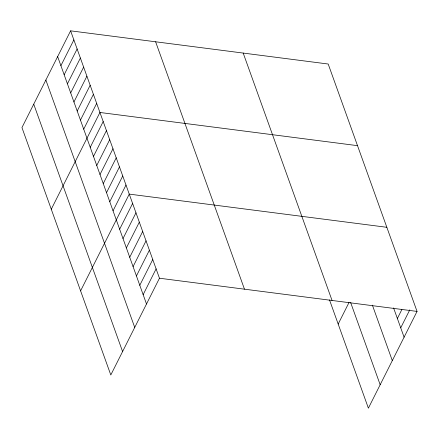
<?xml version="1.0" encoding="UTF-8"?>
<svg xmlns="http://www.w3.org/2000/svg" width="439" height="439" viewBox="0 0 439 439"><rect width="100%" height="100%" fill="white"/><g stroke="black" fill="none" stroke-linecap="round" stroke-linejoin="round"><path stroke-width="0.66" d="M70.613 30.834L21.95 127.584L110.804 374.977L159.467 278.227L70.613 30.834L328.196 64.023L417.05 311.416L368.387 408.166L329.491 299.864M60.906 65.68L73.867 39.905M64.165 74.751L77.127 48.976M67.425 83.822L80.386 58.047M70.679 92.892L83.646 67.118M73.939 101.963L86.9 76.188M77.198 111.034L90.16 85.259M80.452 120.105L93.419 94.33M83.712 129.176L96.673 103.401M51.27 209.227L99.933 112.472L357.516 145.66M90.231 147.317L103.192 121.543M93.485 156.388L106.452 130.613M96.745 165.459L109.706 139.684M100.004 174.53L112.966 148.761M103.258 183.601L116.225 157.831M106.518 192.672L119.479 166.902M109.777 201.742L122.739 175.973M113.037 210.813L125.998 185.044M80.595 290.865L129.258 194.115L386.841 227.298M119.649 229.235L132.611 203.46M123.008 238.58L135.969 212.805M126.361 247.925L139.328 222.15M129.719 257.27L142.68 231.496M133.077 266.616L146.039 240.841M136.43 275.961L149.397 250.186M139.789 285.306L152.75 259.537M143.147 294.657L156.108 268.882M338.178 324.053L349.054 302.433M397.372 318.494L401.894 309.506M400.73 327.84L409.774 309.857M159.467 278.227L417.05 311.416M393.569 307.904L404.089 337.185M372.393 305.16L392.307 360.611M350.629 302.498L380.169 384.745M243.195 53.07L332.049 300.463M155.615 41.787L244.468 289.18M57.646 56.609L146.505 304.002M45.87 80.03L134.724 327.423M33.732 104.164L122.585 351.557"/></g></svg>
